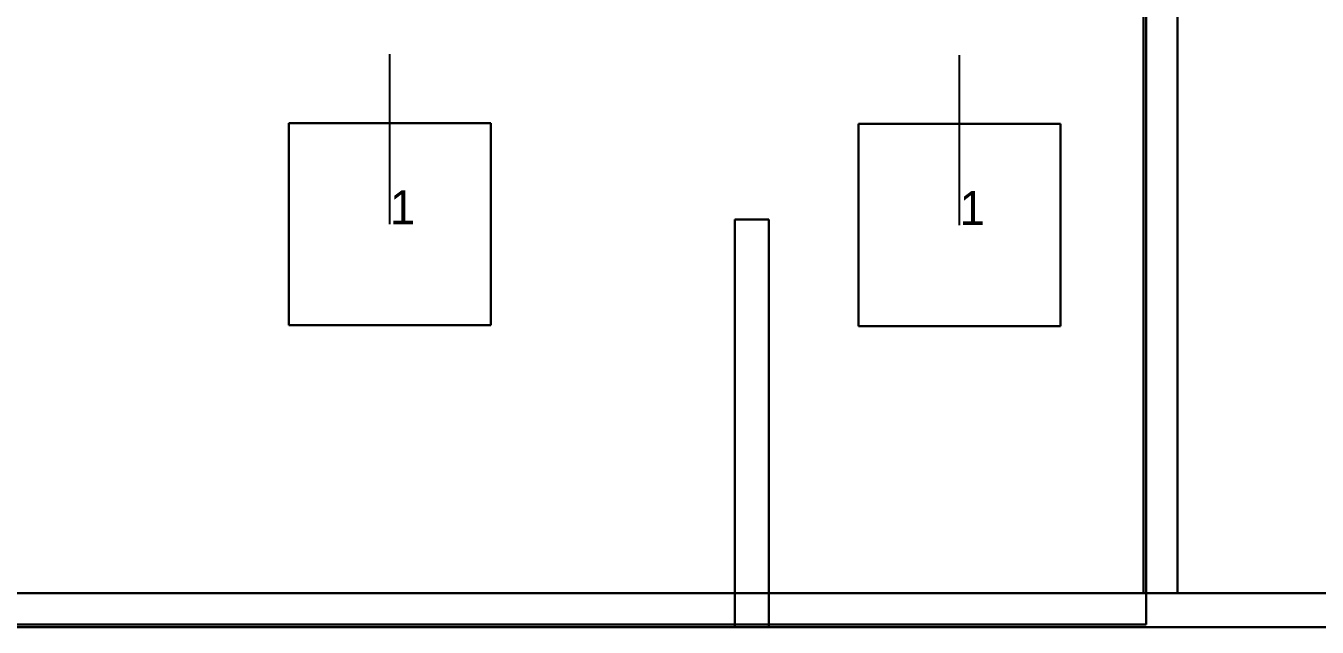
# Model space of a CAD drawing. Extents: x 0 to 48.1, y 0 to 23.7.
# Drawn here: x 9.864 to 13.665, y 12.136 to 13.905 of the extents above; entities that cross this region are included whole.
import ezdxf

# ---------------------------------------------------------------- set-up
doc = ezdxf.new("R2010")
doc.units = 0
doc.header["$MEASUREMENT"] = 0
for name, color, linetype in [('DLXFURN', 5, 'Continuous'), ('DLXLUM', 1, 'Continuous'), ('DLXLUMEX', 1, 'Continuous'), ('DLXSCENE', 7, 'Continuous')]:
    doc.layers.add(name, color=color, linetype=linetype)

# ---------------------------------------------------------------- blocks, each defined once
blk = doc.blocks.new('*U8')
at = {"color": 1}
blk.add_line((0, 0), (0, 0.5), dxfattribs=at)
for p, q in [((0.2975, 0.2975), (-0.2975, 0.2975)), ((-0.2975, 0.2975), (-0.2975, -0.2975)), ((-0.2975, 0.2975), (-0.2975, -0.2975)), ((-0.2975, -0.2975), (-0.2975, 0.2975)), ((-0.2975, 0.2975), (-0.2975, 0.2975)), ((0.2975, 0.2975), (-0.2975, 0.2975)), ((-0.2975, 0.2975), (-0.2975, 0.2975)), ((-0.2975, 0.2975), (0.2975, 0.2975)), ((-0.2975, -0.2975), (-0.2975, 0.2975)), ((-0.2975, 0.2975), (0.2975, 0.2975)), ((0.2975, -0.2975), (0.2975, 0.2975)), ((0.2975, 0.2975), (0.2975, 0.2975)), ((0.2975, -0.2975), (0.2975, 0.2975)), ((0.2975, 0.2975), (0.2975, 0.2975)), ((0.2975, 0.2975), (0.2975, -0.2975)), ((0.2975, 0.2975), (0.2975, -0.2975)), ((-0.2975, -0.2975), (0.2975, -0.2975)), ((-0.2975, -0.2975), (0.2975, -0.2975)), ((0.2975, -0.2975), (-0.2975, -0.2975)), ((-0.2975, -0.2975), (-0.2975, -0.2975)), ((-0.2975, -0.2975), (-0.2975, -0.2975)), ((0.2975, -0.2975), (-0.2975, -0.2975)), ((0.2975, -0.2975), (0.2975, -0.2975)), ((0.2975, -0.2975), (0.2975, -0.2975))]:
    blk.add_line(p, q)
at = {"layer": 'DLXLUMEX', "color": 7}
blk.add_text('1', height=0.1, dxfattribs=at).set_placement((0, 0))
blk = doc.blocks.new('*U9')
at = {"color": 1}
blk.add_line((0, 0), (0, 0.5), dxfattribs=at)
for p, q in [((0.2975, 0.2975), (-0.2975, 0.2975)), ((-0.2975, 0.2975), (-0.2975, -0.2975)), ((-0.2975, 0.2975), (-0.2975, -0.2975)), ((-0.2975, -0.2975), (-0.2975, 0.2975)), ((-0.2975, 0.2975), (-0.2975, 0.2975)), ((0.2975, 0.2975), (-0.2975, 0.2975)), ((-0.2975, 0.2975), (-0.2975, 0.2975)), ((-0.2975, 0.2975), (0.2975, 0.2975)), ((-0.2975, -0.2975), (-0.2975, 0.2975)), ((-0.2975, 0.2975), (0.2975, 0.2975)), ((0.2975, -0.2975), (0.2975, 0.2975)), ((0.2975, 0.2975), (0.2975, 0.2975)), ((0.2975, -0.2975), (0.2975, 0.2975)), ((0.2975, 0.2975), (0.2975, 0.2975)), ((0.2975, 0.2975), (0.2975, -0.2975)), ((0.2975, 0.2975), (0.2975, -0.2975)), ((-0.2975, -0.2975), (0.2975, -0.2975)), ((-0.2975, -0.2975), (0.2975, -0.2975)), ((0.2975, -0.2975), (-0.2975, -0.2975)), ((-0.2975, -0.2975), (-0.2975, -0.2975)), ((-0.2975, -0.2975), (-0.2975, -0.2975)), ((0.2975, -0.2975), (-0.2975, -0.2975)), ((0.2975, -0.2975), (0.2975, -0.2975)), ((0.2975, -0.2975), (0.2975, -0.2975))]:
    blk.add_line(p, q)
at = {"layer": 'DLXLUMEX', "color": 7}
blk.add_text('1', height=0.1, dxfattribs=at).set_placement((0, 0))
blk = doc.blocks.new('*U75')
for p, q in [((0.1, 0.102), (0.1, 4.0868)), ((0.1, 4.0868), (0.1, 0.102)), ((0.2, 4.0868), (0.2, 0.102)), ((0.2, 0.102), (0.2, 4.0868)), ((0.1, 0.102), (0.1, 0.102)), ((0.1071, 0.102), (0.1, 0.102)), ((0.1, 0.102), (0.2, 0.102)), ((0.1, 0.102), (0.1, 0.102)), ((0.2, 0.102), (0.1071, 0.102)), ((0.1071, 0.102), (0.1071, 0.102)), ((0.2, 0.102), (0.2, 0.102)), ((0.2, 0.102), (0.2, 0.102))]:
    blk.add_line(p, q)
blk = doc.blocks.new('*U77')
for p, q in [((12.573, -0.0994), (-0.027, -0.1)), ((-0.0192, -0.1), (5.3342, -0.0997)), ((5.3342, -0.0997), (5.3342, -0.0997)), ((5.3342, -0.0997), (6.5829, -0.0997)), ((-0.027, -0.2), (12.573, -0.2)), ((6.5829, -0.2), (-0.027, -0.2))]:
    blk.add_line(p, q)
blk = doc.blocks.new('*U80')
for p, q in [((0.1, 1.2), (0.2, 1.2)), ((0.2, 1.2), (0.1, 1.2)), ((0.1, 1.2), (0.1, 1.2)), ((0.1, 1.2), (0.1, 1.2)), ((0.1, 0.0079), (0.1, 1.2)), ((0.1, 1.2), (0.1, 0)), ((0.2, 1.2), (0.2, 0.0079)), ((0.2, 1.2), (0.2, 1.2)), ((0.2, 0), (0.2, 1.2)), ((0.2, 1.2), (0.2, 1.2)), ((0.1, 0), (0.1, 0.0079)), ((0.1, 0.0079), (0.1, 0.0079)), ((0.1, 0), (0.2, 0)), ((0.2, 0), (0.1, 0)), ((0.1, 0), (0.1, 0)), ((0.1, 0), (0.1, 0)), ((0.2, 0.0079), (0.2, 0.0079)), ((0.2, 0.0079), (0.2, 0)), ((0.2, 0), (0.2, 0)), ((0.2, 0), (0.2, 0))]:
    blk.add_line(p, q)
blk = doc.blocks.new('*U137')
for p, q in [((13.1612, 12.1438), (13.1612, 16.3201)), ((13.1612, 16.3201), (13.1612, 12.1438)), ((13.1612, 12.1438), (13.1612, 16.3201)), ((13.1612, 16.3201), (13.1612, 12.1438)), ((7.8078, 12.1438), (13.1612, 12.1438)), ((7.8078, 12.1438), (13.1612, 12.1438)), ((13.1612, 12.1438), (7.8078, 12.1438)), ((13.1612, 12.1438), (7.8078, 12.1438)), ((13.1612, 12.1438), (13.1612, 12.1438)), ((13.1612, 12.1438), (13.1612, 12.1438))]:
    blk.add_line(p, q)
blk = doc.blocks.new('*U140')
for p, q in [((2.6767, 2.0882), (2.6767, -2.0882)), ((2.6767, -2.0882), (2.6767, 2.0882)), ((2.6767, 2.0882), (2.6767, -2.0882)), ((-2.6767, -2.0882), (2.6767, -2.0882)), ((2.6767, -2.0882), (-2.6767, -2.0882)), ((2.6767, -2.0882), (-2.6767, -2.0882)), ((2.6767, -2.0882), (2.6767, -2.0882)), ((2.6767, -2.0882), (2.6767, -2.0882))]:
    blk.add_line(p, q)

msp = doc.modelspace()

# ---------------------------------------------------------------- block references
at = {"layer": 'DLXFURN'}
for name, p in [('*U75', (13.0541, 12.1339)), ('*U80', (11.8508, 12.1359)), ('*U77', (7.827, 12.3359))]:
    msp.add_blockref(name, p, dxfattribs=at)
at = {"layer": 'DLXLUM'}
for name, p in [('*U8', (10.9358, 13.3216)), ('*U9', (12.6123, 13.3191))]:
    msp.add_blockref(name, p, dxfattribs=at)
at = {"layer": 'DLXSCENE'}
for name, p in [('*U137', (0, 0)), ('*U140', (10.4845, 14.2319))]:
    msp.add_blockref(name, p, dxfattribs=at)

doc.saveas('drawing.dxf')
